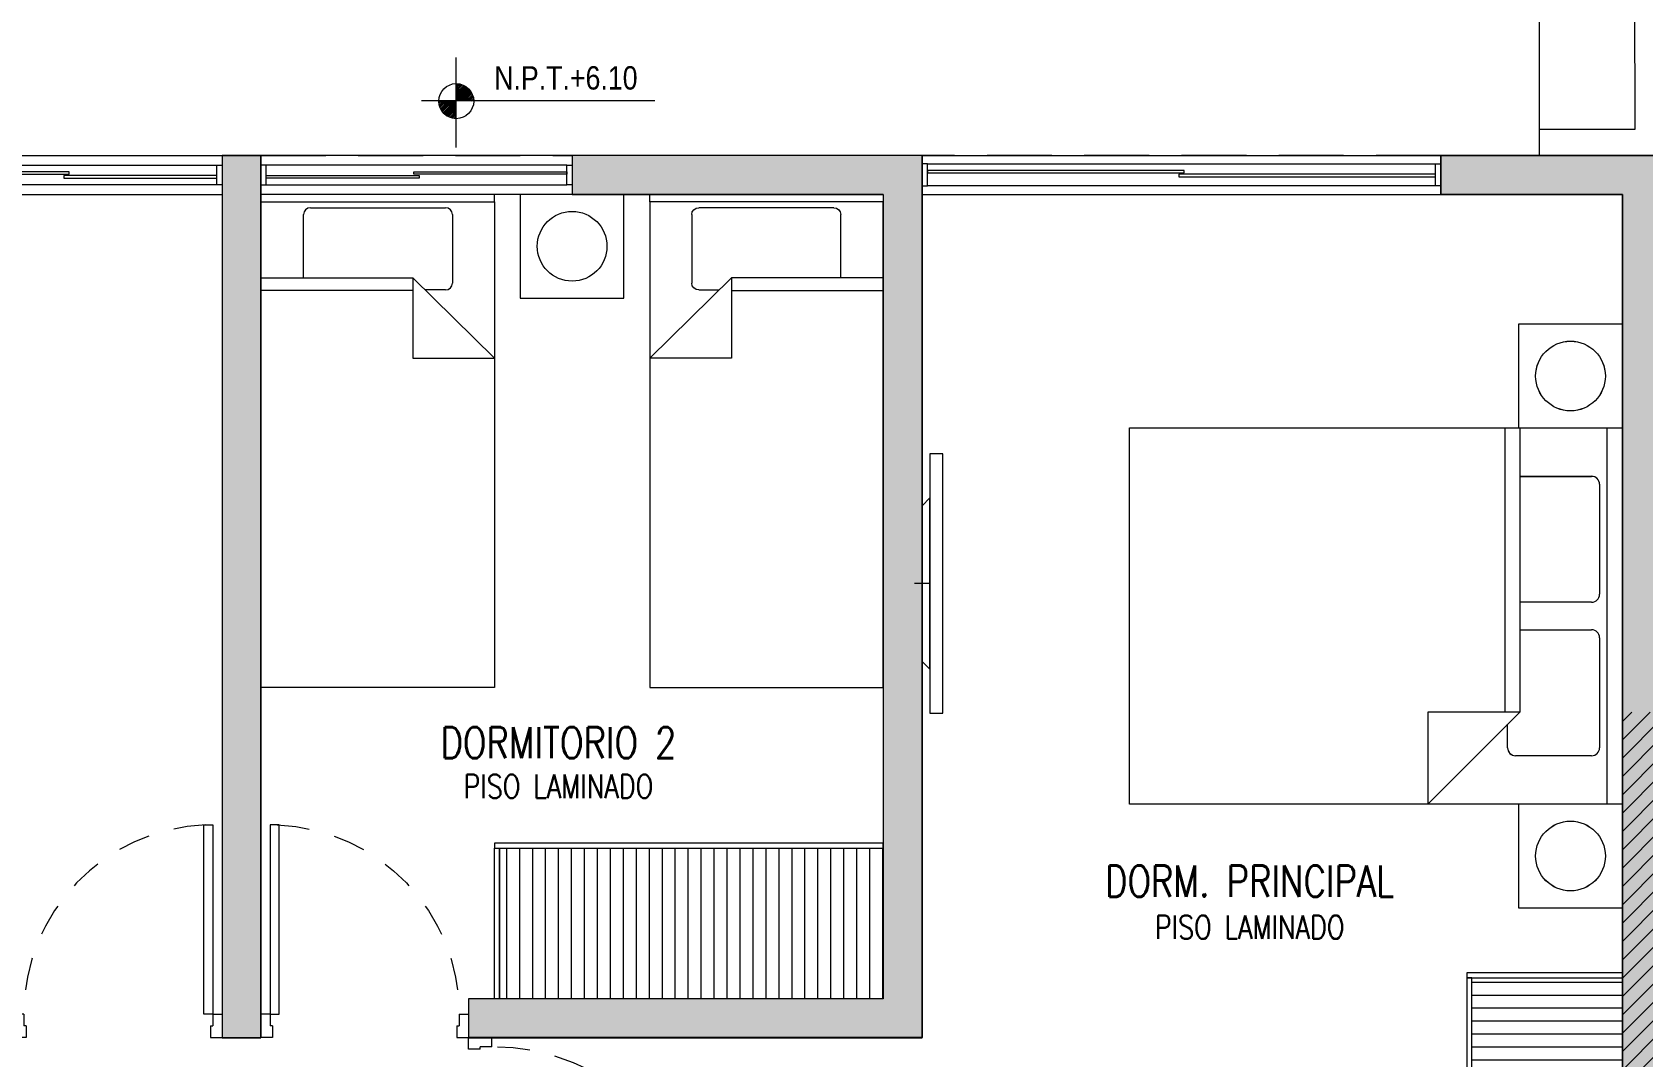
# Model space of a CAD drawing. Header units: millimetres. Extents: x 3765 to 3833, y 1327 to 1657.
# Drawn here: x 3785.24 to 3791.45, y 1491.64 to 1495.59 of the extents above; entities that cross this region are included whole.
import ezdxf
from ezdxf.enums import TextEntityAlignment as Align

# ---------------------------------------------------------------- set-up
doc = ezdxf.new("R2010")
doc.units = ezdxf.units.MM
doc.set_wipeout_variables(frame=1)
for name, pattern in [('HIDDEN', [0.375, 0.25, -0.125]), ('HIDDEN2', [0.1875, 0.125, -0.0625]), ('X-REF_DP_Arquitectura$0$HIDDEN', [0.375, 0.25, -0.125])]:
    doc.linetypes.add(name, pattern=pattern)
doc.layers.get('0').update_dxf_attribs({"color": 251, "lineweight": 9})
for name, color, linetype, lineweight in [('A-EST PLACAS', 251, 'Continuous', 13), ('A-MOBILIARIO', 251, 'Continuous', 13), ('A-MURO BAJO', 251, 'Continuous', 13), ('A-MUROS', 251, 'Continuous', 13), ('A-NIVELES-NPT', 251, 'Continuous', 13), ('A-PROYECCIONES', 251, 'HIDDEN2', 13), ('A-TEXTO-ACABADO PISO', 251, 'Continuous', 13), ('A-TEXTO-AMBIENTE', 251, 'Continuous', 13), ('A_20_Estructuras', 251, 'Continuous', 13), ('A_30_DispositivosElect', 251, 'Continuous', 13), ('A_30_TableroElect', 251, 'Continuous', 13), ('A_50_TextoAmbiente', 251, 'Continuous', 13), ('A_50_Vigas', 251, 'X-REF_DP_Arquitectura$0$HIDDEN', 13), ('A_60_HatchEstructuras', 251, 'Continuous', 13), ('DLP_MOBILIARIO FIJO', 251, 'Continuous', 13), ('MURO CF 120', 251, 'Continuous', 13)]:
    doc.layers.add(name, color=color, linetype=linetype, lineweight=lineweight)
doc.styles.add('R80', font='ARIALN.TTF', dxfattribs={"height": 2.03})
doc.styles.add('ROMANS', font='romans.shx', dxfattribs={"width": 0.8})
pattern_1 = [(45, (-227164.531382, -8188178.54172), (-0.02245064030267, 0.02245064030267), [])]

# ---------------------------------------------------------------- blocks, each defined once
blk = doc.blocks.new('*U112')
for p, q in [((-0.2457, -0.0949), (-0.2457, 0.3957)), ((0.2449, 0.3957), (-0.2457, 0.3957)), ((0.2449, -0.0949), (0.2449, 0.3957)), ((-0.1537, -0.0029), (-0.1537, 0.3037)), ((0.1529, -0.0029), (0.1529, 0.3037)), ((0.2449, -0.0949), (-0.2457, -0.0949))]:
    blk.add_line(p, q)
at = {"linetype": 'HIDDEN', "ltscale": 12}
blk.add_circle((0, 0.1504), 0.4, dxfattribs=at)
at = {"ltscale": 0.035}
blk.add_circle((0, 0.1504), 0.4, dxfattribs=at)
blk = doc.blocks.new('A$C44b26ab3')
at = {"layer": 'A_30_TableroElect', "xscale": -1, "rotation": 90.35724673086504}
blk.add_blockref('*U112', (3.8094, 2.2857, 0), dxfattribs=at)
at = {"color": 3}
blk.add_wipeout([(2.2005, 0.8423), (0.1027, 1.313), (0, 0.8543), (3.8095, 0), (4.0114, 0.921), (2.3037, 1.3033)], dxfattribs=at).translate(0, 0, 0).dxf.layer = 'A_30_DispositivosElect'
at = {"layer": 'A_30_TableroElect'}
h = blk.add_hatch(dxfattribs=at)
h.set_pattern_fill('ANSI31', color=256, scale=0.01)
h.set_pattern_definition(pattern_1)
edge = h.paths.add_edge_path()
edge.add_line((3.6994, 0.6616), (3.9433, 0.607))
edge.add_line((3.9433, 0.607), (4.0136, 0.9211))
edge.add_line((4.0136, 0.9211), (3.7697, 0.9757))
edge.add_line((3.7697, 0.9757), (3.6994, 0.6616))
h = blk.add_hatch(dxfattribs=at)
h.set_pattern_fill('ANSI31', color=256, scale=0.01)
h.set_pattern_definition(pattern_1)
edge = h.paths.add_edge_path()
edge.add_line((3.5639, 0.0566), (3.8079, 0.002))
edge.add_line((3.8079, 0.002), (3.8778, 0.3142))
edge.add_line((3.8778, 0.3142), (3.6338, 0.3688))
edge.add_line((3.6338, 0.3688), (3.5639, 0.0566))
for p, q in [((2.3055, 1.3015, 0.006), (2.2028, 0.8429, 0.006)), ((3.7693, 0.9738, 0.006), (2.3055, 1.3015, 0.006)), ((2.4031, 1.2797, 0.006), (2.3222, 0.9186, 0.006)), ((3.6717, 0.9957, 0.006), (2.4031, 1.2797, 0.006)), ((0.4463, 1.2361, 0.006), (0.3436, 0.7774, 0.006)), ((3.6666, 0.5152, 0.006), (0.4463, 1.2361, 0.006)), ((0.522, 1.1166, 0.006), (0.4412, 0.7556, 0.006)), ((1.7906, 0.8327, 0.006), (0.522, 1.1166, 0.006)), ((3.5908, 0.6346, 0.006), (3.6717, 0.9957, 0.006)), ((3.6666, 0.5152, 0.006), (3.7693, 0.9738, 0.006)), ((2.3222, 0.9186, 0.006), (3.5908, 0.6346, 0.006)), ((1.7098, 0.4716, 0.006), (1.7906, 0.8327, 0.006)), ((1.8882, 0.8108, 0.006), (1.8074, 0.4496, 0.006)), ((3.1568, 0.5269, 0.006), (1.8882, 0.8108, 0.006)), ((2.2028, 0.8429, 0.006), (3.6666, 0.5152, 0.006)), ((0.3436, 0.7774, 0.006), (3.5639, 0.0566, 0.006)), ((0.4412, 0.7556, 0.006), (1.7098, 0.4716, 0.006)), ((3.076, 0.1657, 0.006), (3.1568, 0.5269, 0.006)), ((3.5639, 0.0566, 0.006), (3.6666, 0.5152, 0.006)), ((1.8074, 0.4496, 0.006), (3.076, 0.1657, 0.006)), ((3.2282, 0.3878, 0.006), (3.1736, 0.1439, 0.006)), ((3.5209, 0.3222, 0.006), (3.2282, 0.3878, 0.006)), ((3.4663, 0.0784, 0.006), (3.5209, 0.3222, 0.006)), ((3.1736, 0.1439, 0.006), (3.4663, 0.0784, 0.006))]:
    blk.add_line(p, q, dxfattribs=at)
at = {"layer": 'A_30_TableroElect', "elevation": -0.772}
blk.add_lwpolyline([(3.8778, 0.3142), (3.9433, 0.607), (3.6994, 0.6616), (3.6338, 0.3688), (3.8778, 0.3142)], dxfattribs=at)
blk = doc.blocks.new('ESTRUC_P1')
at = {"layer": 'A_60_HatchEstructuras'}
h = blk.add_hatch(color=256, dxfattribs=at)
h.dxf.hatch_style = 1
h.paths.add_polyline_path([(18.85, -0.475), (17.5, -0.475), (17.5, -0.625), (18.7, -0.625), (18.7, -3.725), (17.1, -3.725), (17.1, -3.875), (18.85, -3.875)])
h.paths.add_polyline_path([(16.3, -0.475), (16.15, -0.475), (16.15, -3.875), (16.3, -3.875)])
h.paths.add_polyline_path([(15.35, -3.725), (13.75, -3.725), (13.75, -0.625), (14.95, -0.625), (14.95, -0.475), (13.6, -0.475), (13.6, -3.875), (15.35, -3.875)])
h = blk.add_hatch(color=256, dxfattribs=at)
h.dxf.hatch_style = 1
h.paths.add_polyline_path([(23.55, -6.175), (21.7, -6.175), (21.7, -2.775), (23.55, -2.775), (23.55, -2.625), (21.7, -2.625), (21.7, -0.475), (20.85, -0.475), (20.85, -0.625), (21.55, -0.625), (21.55, -6.325), (23.55, -6.325)])
at = {"layer": 'A_20_Estructuras'}
for points in [[(16.3, -0.475), (16.15, -0.475), (16.15, -3.875), (16.3, -3.875)], [(18.85, -0.475), (17.5, -0.475), (17.5, -0.625), (18.7, -0.625), (18.7, -3.725), (17.1, -3.725), (17.1, -3.875), (18.85, -3.875)], [(23.55, -6.175), (21.7, -6.175), (21.7, -2.775), (23.55, -2.775), (23.55, -2.625), (21.7, -2.625), (21.7, -0.475), (20.85, -0.475), (20.85, -0.625), (21.55, -0.625), (21.55, -6.325), (23.55, -6.325)]]:
    blk.add_lwpolyline(points, close=True, dxfattribs=at)
at = {"layer": 'A_50_Vigas'}
for p, q in [((14.95, -0.475), (16.15, -0.475)), ((16.3, -0.475), (17.5, -0.475)), ((20.85, -0.475), (18.85, -0.475))]:
    blk.add_line(p, q, dxfattribs=at)
blk = doc.blocks.new('*U86')
for p, q in [((0.01, 0.855), (0.01, 0.9)), ((0.1, 0.865), (0.1, 0.9)), ((0.055, 0.855), (0.01, 0.855)), ((0.1, 0.865), (0.055, 0.865)), ((0.055, 0.855), (0.055, 0.865)), ((0.055, 0.045), (0.01, 0.045)), ((0.01, 0.045), (0.01, 0)), ((0.055, 0.045), (0.055, 0.035)), ((0.1, 0.035), (0.055, 0.035)), ((0.1, 0.035), (0.1, 0))]:
    blk.add_line(p, q)
blk.add_lwpolyline([(0.93, 0.07), (0.93, 0.035), (0.1, 0.035), (0.1, 0.07)], close=True)
at = {"color": 7, "linetype": 'HIDDEN2'}
blk.add_arc((0.0995, 0.0339), 0.8311, 2.23015, 89.96723, dxfattribs=at)
blk = doc.blocks.new('1 PLAZA')
for p, q in [((-0.2592, -0.0513), (0.2619, -0.0513)), ((-0.2859, -0.3221), (-0.2859, -0.0781)), ((0.2887, -0.0781), (0.2887, -0.3415)), ((-0.45, -0.3221), (0.1356, -0.3221)), ((0.1356, -0.371), (-0.45, -0.371)), ((0.45, -0.6318), (0.1356, -0.3221)), ((0.1356, -0.3221), (0.1356, -0.6318)), ((0.2619, -0.3683), (0.1825, -0.3683)), ((0.1356, -0.6318), (0.45, -0.6318))]:
    blk.add_line(p, q)
at = {"extrusion": (4.49068e-08, -3.60286e-08, 1), "elevation": 0}
blk.add_lwpolyline([(-0.45, -0.0287), (0.45, -0.0287), (0.45, 0), (-0.45, 0)], close=True, dxfattribs=at)
blk.add_lwpolyline([(-0.45, -1.9), (-0.45, -0.0287), (0.45, -0.0287), (0.45, -1.9)], close=True)
for centre, start, end in [((-0.2592, -0.0781), 90, 180), ((0.2619, -0.0781), 0, 90), ((0.2619, -0.3415), 270, 0)]:
    blk.add_arc(centre, 0.0267, start, end)
blk = doc.blocks.new('VELADOR')
blk.add_lwpolyline([(0, 0.4), (0, 0), (0.4, 0), (0.4, 0.4)], close=True)
blk.add_circle((0.2, 0.2), 0.1344)
blk = doc.blocks.new('A$C4BFA03A9')
for points in [[(0.06, -0.5), (0.11, -0.5), (0.11, 0.5), (0.06, 0.5)], [(0.03, -0.3), (0.06, -0.33), (0.06, 0.33), (0.03, 0.3)]]:
    blk.add_lwpolyline(points, close=True)
at = {"layer": 'A-PROYECCIONES', "ltscale": 0.15}
blk.add_line((0.06, 0), (0, 0), dxfattribs=at)
blk = doc.blocks.new('CAMA 2PLAZAS C_VELADOR')
for p, q in [((-1.8499, 0), (-0.3999, 0)), ((-1.8499, -0.06), (-1.8499, 0)), ((-0.3999, 0), (-0.3999, -0.06))]:
    blk.add_line(p, q)
at = {"linetype": 'Continuous'}
for p, q in [((-1.8499, -0.06), (-0.3999, -0.06)), ((-1.8499, -1.9), (-1.8499, -0.06)), ((-0.3999, -0.06), (-0.3999, -1.9)), ((-1.6633, -0.3958), (-1.6633, -0.1184)), ((-1.6327, -0.0878), (-1.2086, -0.0878)), ((-1.1779, -0.1184), (-1.1779, -0.3958)), ((-1.0719, -0.3958), (-1.0719, -0.1184)), ((-1.0413, -0.0878), (-0.6172, -0.0878)), ((-0.5866, -0.1184), (-0.5866, -0.4118)), ((-1.8499, -0.396), (-0.7546, -0.396)), ((-0.3999, -0.7507), (-0.7546, -0.396)), ((-0.7546, -0.396), (-0.7546, -0.7507)), ((-0.7546, -0.452), (-1.8499, -0.452)), ((-0.6172, -0.4424), (-0.7082, -0.4424)), ((-0.7546, -0.7507), (-0.3999, -0.7507)), ((-0.3999, -1.9), (-1.8499, -1.9))]:
    blk.add_line(p, q, dxfattribs=at)
for points in [[(-2.2499, -0.4), (-1.8499, -0.4), (-1.8499, 0), (-2.2499, 0)], [(-0.4, -0.4), (0, -0.4), (0, 0), (-0.4, 0)]]:
    blk.add_lwpolyline(points, close=True)
for centre in [(-2.0499, -0.2), (-0.2, -0.2)]:
    blk.add_circle(centre, 0.1344)
for centre, start, end in [((-1.6327, -0.1184), 90, 180), ((-1.2086, -0.1184), 0, 90), ((-1.0413, -0.1184), 90, 180), ((-0.6172, -0.1184), 0, 90), ((-0.6172, -0.4118), 270, 0)]:
    blk.add_arc(centre, 0.0306, start, end, dxfattribs=at)
blk = doc.blocks.new('*U87')
for p, q in [((0.01, 0.755), (0.01, 0.8)), ((0.055, 0.755), (0.01, 0.755)), ((0.1, 0.765), (0.055, 0.765)), ((0.055, 0.755), (0.055, 0.765)), ((0.1, 0.765), (0.1, 0.8)), ((0.055, 0.045), (0.01, 0.045)), ((0.01, 0.045), (0.01, 0)), ((0.055, 0.045), (0.055, 0.035)), ((0.1, 0.035), (0.055, 0.035)), ((0.1, 0.035), (0.1, 0))]:
    blk.add_line(p, q)
blk.add_lwpolyline([(0.83, 0.07), (0.83, 0.035), (0.1, 0.035), (0.1, 0.07)], close=True)
at = {"color": 7, "linetype": 'HIDDEN2'}
blk.add_arc((0.0996, 0.034), 0.731, 2.23015, 89.96723, dxfattribs=at)
blk = doc.blocks.new('VP.120')
at = {"layer": 'A-MURO BAJO', "color": 8}
for p, q in [((0, 0), (1.2, 0)), ((0, -0.15), (1.2, -0.15))]:
    blk.add_line(p, q, dxfattribs=at)
at = {"layer": 'DLP_MOBILIARIO FIJO', "color": 8}
for p, q in [((0.02, -0.0375), (1.18, -0.0375)), ((1.18, -0.1125), (0.02, -0.1125))]:
    blk.add_line(p, q, dxfattribs=at)
for points in [[(0, -0.1125), (0.02, -0.1125), (0.02, -0.0375), (0, -0.0375)], [(1.2, -0.1125), (1.18, -0.1125), (1.18, -0.0375), (1.2, -0.0375)]]:
    blk.add_lwpolyline(points, close=True, dxfattribs=at)
at = {"layer": 'DLP_MOBILIARIO FIJO', "color": 8, "elevation": 0}
for points in [[(0.61, -0.0625), (0.02, -0.0625), (0.02, -0.0725), (0.61, -0.0725)], [(0.59, -0.0875), (1.18, -0.0875), (1.18, -0.0775), (0.59, -0.0775)]]:
    blk.add_lwpolyline(points, close=True, dxfattribs=at)
blk = doc.blocks.new('DPTO 75.2')
at = {"layer": 'DLP_MOBILIARIO FIJO'}
h = blk.add_hatch(dxfattribs=at)
h.set_pattern_fill('_USER', color=8, scale=0.05, angle=270, pattern_type=0)
h.set_pattern_definition([(270, (6.42, 3.179994), (0.05, -9e-18), [])])
h.paths.add_polyline_path([(7.9, 2.6), (6.42, 2.6), (6.42, 3.18), (7.9, 3.18)])
h = blk.add_hatch(dxfattribs=at)
h.set_pattern_fill('_USER', color=8, scale=0.05, angle=180, pattern_type=0)
h.set_pattern_definition([(180, (-9864.16571, -3185.47283), (-6e-18, -0.05), [])])
h.paths.add_polyline_path([(10.75, 2.68), (10.75, 1.55), (10.17, 2.13), (10.17, 2.68)])
at = {"layer": 'A-MURO BAJO', "color": 8}
for p, q in [((8.05, 5.85, 0), (10.05, 5.85, 0)), ((8.05, 5.7, 0), (10.05, 5.7, 0))]:
    blk.add_line(p, q, dxfattribs=at)
at = {"layer": 'A-MUROS', "color": 8}
for p, q in [((5.35, 5.85, 0), (5.35, 2.45, 0)), ((5.35, 5.85, 0), (5.5, 5.85, 0)), ((5.5, 5.85, 0), (5.5, 2.45, 0)), ((6.7, 5.85, 0), (6.7, 5.7, 0)), ((8.05, 5.85, 0), (6.7, 5.85, 0)), ((8.05, 5.85, 0), (8.05, 2.45, 0)), ((10.05, 5.7, 0), (10.05, 5.85, 0)), ((10.05, 5.85, 0), (10.9, 5.85, 0)), ((7.9, 5.7, 0), (6.7, 5.7, 0)), ((7.9, 5.7, 0), (7.9, 2.6, 0)), ((10.75, 5.7, 0), (10.05, 5.7, 0)), ((10.75, 1.55, 0), (10.75, 5.7, 0)), ((6.3, 2.6, 0), (6.3, 2.45, 0)), ((7.9, 2.6, 0), (6.3, 2.6, 0)), ((5.35, 2.45, 0), (5.5, 2.45, 0)), ((8.05, 2.45, 0), (6.3, 2.45, 0))]:
    blk.add_line(p, q, dxfattribs=at)
at = {"layer": 'DLP_MOBILIARIO FIJO', "color": 8}
for p, q in [((8.07, 5.8175, 0), (10.03, 5.8175, 0)), ((10.03, 5.7325, 0), (8.07, 5.7325, 0))]:
    blk.add_line(p, q, dxfattribs=at)
at = {"layer": 'DLP_MOBILIARIO FIJO', "color": 8, "elevation": 0}
for points in [[(8.05, 5.7325), (8.07, 5.7325), (8.07, 5.8175), (8.05, 5.8175)], [(9.06, 5.7925), (8.07, 5.7925), (8.07, 5.7825), (9.06, 5.7825)], [(9.04, 5.7675), (10.03, 5.7675), (10.03, 5.7775), (9.04, 5.7775)], [(10.05, 5.7325), (10.03, 5.7325), (10.03, 5.8175), (10.05, 5.8175)], [(6.4, 3.2), (6.4, 3.18), (7.9, 3.18), (7.9, 3.2)], [(6.42, 2.6), (6.4, 2.6), (6.4, 3.18), (6.42, 3.18)], [(7.9, 2.6), (6.42, 2.6), (6.42, 3.18), (7.9, 3.18)], [(10.15, 2.7), (10.15, 2.68), (10.75, 2.68), (10.75, 2.7)], [(10.15, 2.13), (10.17, 2.13), (10.17, 2.68), (10.15, 2.68)], [(10.75, 2.68), (10.75, 1.55), (10.17, 2.13), (10.17, 2.68)]]:
    blk.add_lwpolyline(points, close=True, dxfattribs=at)
at = {"color": 8}
blk.add_blockref('VP.120', (4.15, 5.85, 0), dxfattribs=at)
at = {"color": 8, "xscale": -1}
blk.add_blockref('VP.120', (6.7, 5.85, 0), dxfattribs=at)
at = {"layer": 'A-MOBILIARIO', "color": 8, "extrusion": (-4.49068e-08, 3.60286e-08, 1)}
for name, p in [('1 PLAZA', (5.95, 5.7, 0)), ('VELADOR', (6.5, 5.3, 0))]:
    blk.add_blockref(name, p, dxfattribs=at)
at = {"layer": 'A-MOBILIARIO', "color": 8, "extrusion": (-4.49068e-08, -3.60286e-08, -1), "zscale": -1}
blk.add_blockref('1 PLAZA', (-7.45, 5.7, 0), dxfattribs=at)
at = {"layer": 'A-MOBILIARIO', "color": 8, "extrusion": (-4.49068e-08, -3.60286e-08, 1), "rotation": 270}
blk.add_blockref('CAMA 2PLAZAS C_VELADOR', (10.75, 2.95, 0), dxfattribs=at)
at = {"layer": 'A-MOBILIARIO', "color": 8}
for name, p in [('A$C4BFA03A9', (8.02, 4.2, 0)), ('*U86', (6.29, 1.55, 0))]:
    blk.add_blockref(name, p, dxfattribs=at)
at = {"layer": 'A-MOBILIARIO', "color": 8, "rotation": 90}
blk.add_blockref('*U87', (5.35, 2.44, 0), dxfattribs=at)
at = {"layer": 'A-MOBILIARIO', "color": 8, "xscale": -1, "rotation": 270}
blk.add_blockref('*U87', (5.5, 2.44, 0), dxfattribs=at)
blk = doc.blocks.new('JUNTA2')
at = {"layer": 'A-MUROS', "elevation": 0}
blk.add_lwpolyline([(-3.9, 0), (-4.75, 0), (-4.75, -0.15), (-4.05, -0.15), (-4.05, -4.3), (-6.35, -4.3)], dxfattribs=at)
at = {"layer": 'A-MOBILIARIO', "extrusion": (4.49068e-08, 3.60286e-08, -1), "xscale": -1.000000000000001, "zscale": -1.000000000000001, "rotation": 90}
blk.add_blockref('CAMA 2PLAZAS C_VELADOR', (4.05, -2.8999, 0), dxfattribs=at)
blk = doc.blocks.new('TF_P1')
at = {"color": 8}
blk.add_blockref('JUNTA2', (26.95, 10.575), dxfattribs=at)
blk.add_blockref('DPTO 75.2', (12.15, 4.725, 0), dxfattribs=at)
blk = doc.blocks.new('TEXTO AMBIENTES P1')
at = {"layer": 'A-TEXTO-ACABADO PISO', "char_height": 0.09, "attachment_point": 2, "style": 'ROMANS'}
for insert in [(17.4471, -2.8614), (20.1129, -3.4044)]:
    blk.add_mtext_dynamic_manual_height_columns('PISO LAMINADO', width=1.20225, gutter_width=12.5, heights=[0], dxfattribs=dict(at, insert=insert))
at = {"layer": 'A-TEXTO-AMBIENTE', "style": 'ROMANS', "width": 0.8}
for s, p in [('DORMITORIO 2', (17.4473, -2.7981)), ('DORM. PRINCIPAL', (20.1127, -3.3321))]:
    blk.add_text(s, height=0.12, dxfattribs=at).set_placement(p, align=Align.CENTER)
blk = doc.blocks.new('SIM NIVEL PLANTA')
at = {"linetype": 'Continuous'}
h = blk.add_hatch(dxfattribs=at)
h.set_pattern_fill('_USER', color=0, scale=0.089997, angle=45, style=0, pattern_type=0)
h.set_pattern_definition([(45, (31854.49523, 23864.84028), (-0.06363728001, 0.06363728001), [])])
h.paths.add_polyline_path([(-17.33, 0), (-15.98, 0, 0.409209), (-17.33, 1.33)])
h.paths.add_polyline_path([(-18.68, 0, 0.004279), (-18.68, -0.02, 0.414214), (-17.33, -1.37), (-17.33, 0)])
at = {"color": 0}
for p, q in [((-17.33, -3.58), (-17.33, 3.34)), ((-2, 0), (-20, 0))]:
    blk.add_line(p, q, dxfattribs=at)
at = {"color": 0, "linetype": 'Continuous'}
blk.add_circle((-17.33, -0.02), 1.35, dxfattribs=at)
at = {"color": 0, "style": 'R80'}
blk.add_attdef('N.P.T.+0.00', text='', height=1.8, dxfattribs=at).set_placement((-8.87, 1.77), align=Align.MIDDLE_CENTER)
blk = doc.blocks.new('NIVELES')
at = {"layer": 'A-NIVELES-NPT'}
ref = blk.add_blockref('SIM NIVEL PLANTA', (-7.731, 0.2097, 0), dxfattribs=dict(at, xscale=0.05, yscale=0.05, zscale=0.05))
ref.add_attrib('N.P.T.+0.00', 'N.P.T.+6.10', dxfattribs={"layer": '0', "height": 0.09, "style": 'R80'}).set_placement((-8.1745, 0.2984, 0), align=Align.MIDDLE_CENTER)
blk = doc.blocks.new('TORRE F HATCH CORTAFUEGO')
at = {"layer": 'MURO CF 120'}
h = blk.add_hatch(dxfattribs=at)
h.set_pattern_fill('_USER', color=8, scale=0.05, angle=45, style=0, pattern_type=0)
h.set_pattern_definition([(45, (131.3, -47.8), (-0.035355339, 0.035355339), [])])
h.paths.add_polyline_path([(-25.8, 7.675), (-25.65, 7.675), (-25.65, 11.2297), (-25.8, 11.2297)])

msp = doc.modelspace()

# ---------------------------------------------------------------- block references
at = {"layer": 'A-EST PLACAS', "rotation": 102.652201466228}
msp.add_blockref('A$C44b26ab3', (3792.8259, 1493.15, 0), dxfattribs=at)

# ---------------------------------------------------------------- next in the draw order: block references
at = {"color": 251}
msp.add_blockref('ESTRUC_P1', (3769.8221, 1495.5876), dxfattribs=at)

# ---------------------------------------------------------------- next in the draw order: block references
msp.add_blockref('TF_P1', (3768.4721, 1484.5379), dxfattribs=at)

# ---------------------------------------------------------------- next in the draw order: block references
msp.add_blockref('NIVELES', (3795.4725, 1495.1136, 0))
at = {"layer": 'A_50_TextoAmbiente'}
msp.add_blockref('TEXTO AMBIENTES P1', (3769.8221, 1495.5879), dxfattribs=at)
at = {"layer": 'MURO CF 120', "color": 251}
msp.add_blockref('TORRE F HATCH CORTAFUEGO', (3817.1721, 1481.7379), dxfattribs=at)

doc.saveas('drawing.dxf')
